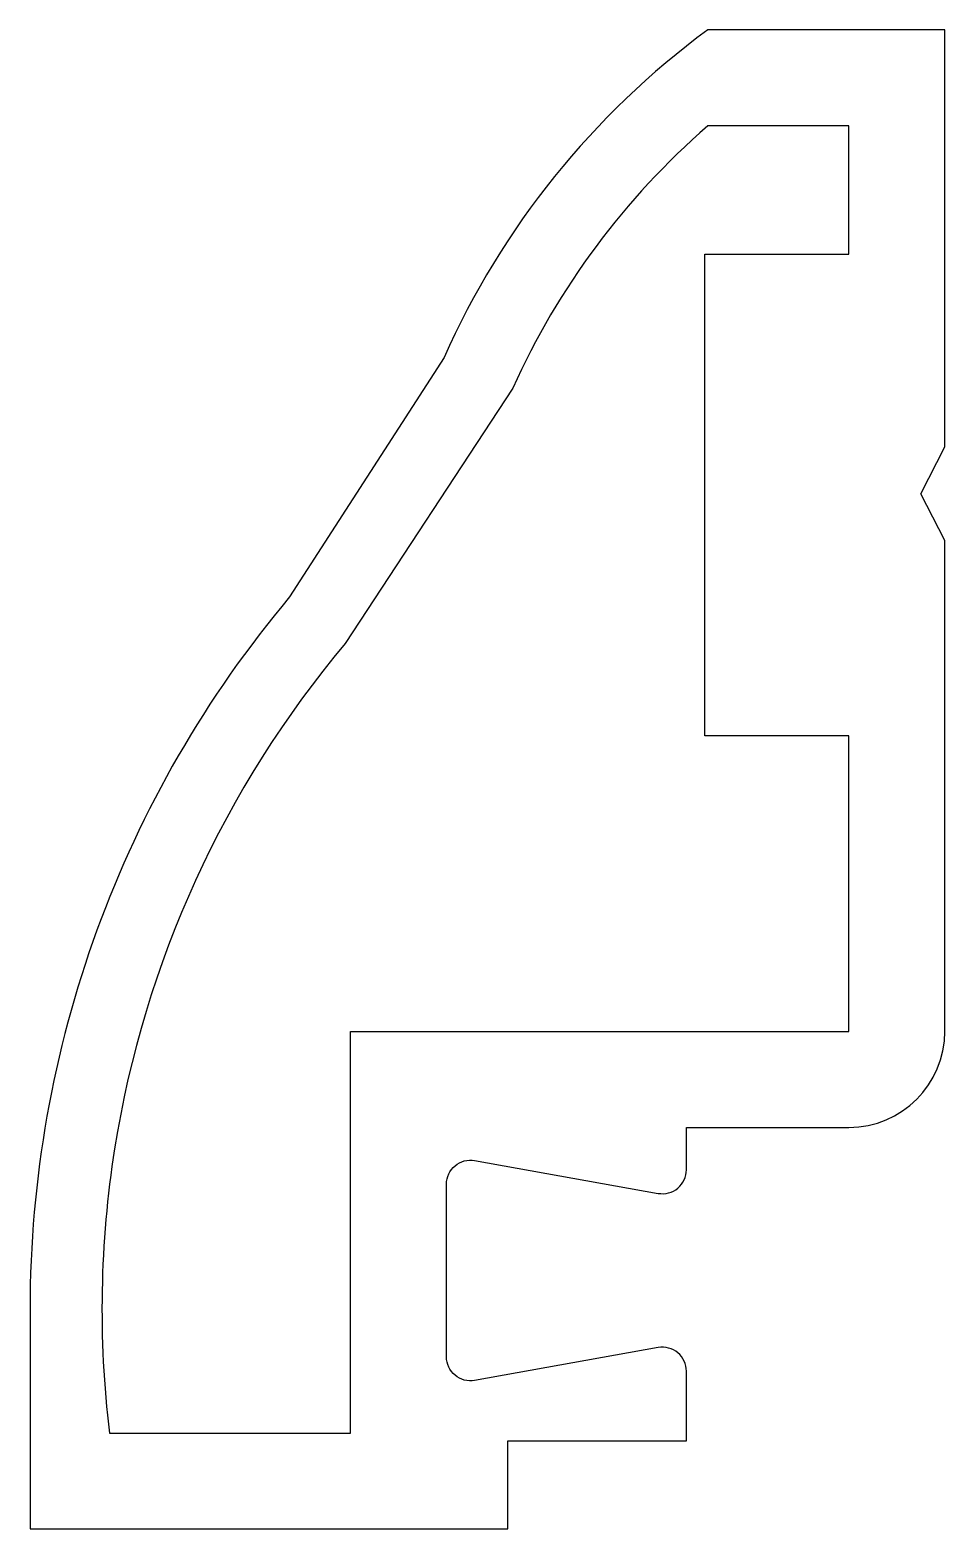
# Model space of a CAD drawing. Extents: x 380.8 to 399.8, y 261.5 to 292.7.
import ezdxf

# ---------------------------------------------------------------- set-up
doc = ezdxf.new("R2010")
doc.units = 0
doc.header["$LTSCALE"] = 0.1
doc.layers.get('0').update_dxf_attribs({"linetype": 'CONTINUOUS'})

msp = doc.modelspace()

# ---------------------------------------------------------------- linework, layer by layer
msp.add_lwpolyline([(389.429, 265.041), (389.429, 268.641, -0.467088), (390.017, 269.134), (393.841, 268.449, 0.467088), (394.429, 268.941), (394.429, 269.822), (397.816, 269.822, 0.410045), (399.816, 271.822), (399.816, 281.956), (399.816, 282.056), (399.316, 283.031), (399.816, 284.006), (399.816, 284.106), (399.816, 292.697), (394.872, 292.697, 0.130505), (389.379, 285.867), (386.161, 280.879, 0.17646), (380.753, 266.032), (380.753, 261.453), (390.707, 261.453), (390.707, 263.288), (394.429, 263.288), (394.429, 264.741, 0.467088), (393.841, 265.234), (390.017, 264.549, -0.467088), (389.429, 265.041)], format="xyb")
msp.add_lwpolyline([(397.816, 277.988), (394.816, 277.988), (394.816, 288.021), (397.816, 288.021), (397.816, 290.697), (394.872, 290.697, 0.108246), (390.81, 285.232), (387.318, 279.907, 0.135835), (382.514, 269.377, 0.068957), (382.407, 263.453), (387.429, 263.453), (387.429, 269.422), (387.429, 271.822), (397.816, 271.822)], format="xyb", close=True)

doc.saveas('drawing.dxf')
